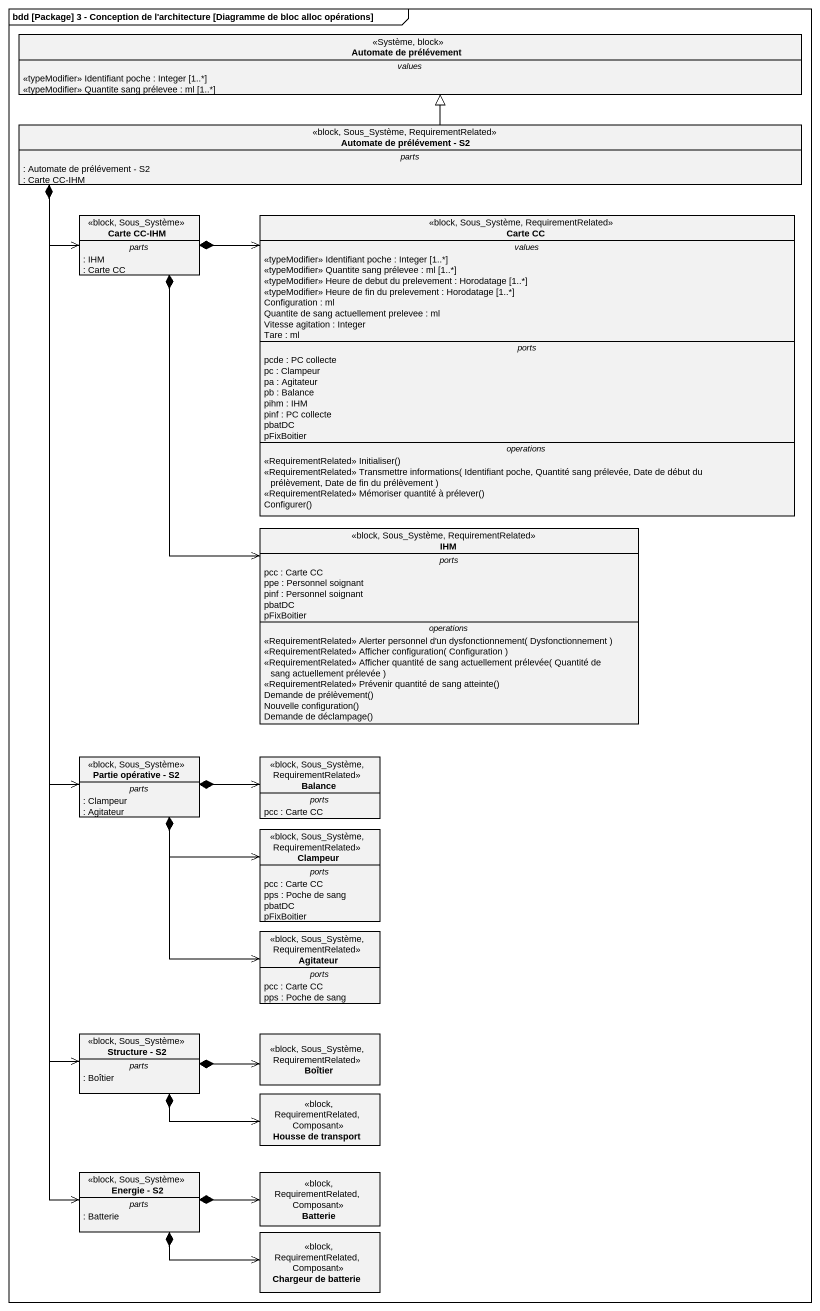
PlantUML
@startuml
mainframe bdd [Package] 3 - Conception de l'architecture [Diagramme de bloc alloc opérations]
hide circle
hide empty members
class "Automate de prélévement" as Automate_de_prélévement <<Système, block>> {
  -- values --
  <<typeModifier>> Identifiant poche : Integer [1..*]
  <<typeModifier>> Quantite sang prélevee : ml [1..*]
}
class "Automate de prélévement - S2" as Automate_de_prélévement_S2 <<block, Sous_Système, RequirementRelated>> {
  -- parts --
  : Automate de prélévement - S2
  : Carte CC-IHM
}
class "Carte CC-IHM" as Carte_CC_IHM <<block, Sous_Système>> {
  -- parts --
  : IHM
  : Carte CC
}
class "Carte CC" as Carte_CC <<block, Sous_Système, RequirementRelated>> {
  -- values --
  <<typeModifier>> Identifiant poche : Integer [1..*]
  <<typeModifier>> Quantite sang prélevee : ml [1..*]
  <<typeModifier>> Heure de debut du prelevement : Horodatage [1..*]
  <<typeModifier>> Heure de fin du prelevement : Horodatage [1..*]
  Configuration : ml
  Quantite de sang actuellement prelevee : ml
  Vitesse agitation : Integer
  Tare : ml
  -- ports --
  pcde : PC collecte
  pc : Clampeur
  pa : Agitateur
  pb : Balance
  pihm : IHM
  pinf : PC collecte
  pbatDC
  pFixBoitier
  -- operations --
  <<RequirementRelated>> Initialiser()
  <<RequirementRelated>> Transmettre informations( Identifiant poche, Quantité sang prélevée, Date de début du prélèvement, Date de fin du prélèvement )
  <<RequirementRelated>> Mémoriser quantité à prélever()
  Configurer()
}
class IHM <<block, Sous_Système, RequirementRelated>> {
  -- ports --
  pcc : Carte CC
  ppe : Personnel soignant
  pinf : Personnel soignant
  pbatDC
  pFixBoitier
  -- operations --
  <<RequirementRelated>> Alerter personnel d'un dysfonctionnement( Dysfonctionnement )
  <<RequirementRelated>> Afficher configuration( Configuration )
  <<RequirementRelated>> Afficher quantité de sang actuellement prélevée( Quantité de sang actuellement prélevée )
  <<RequirementRelated>> Prévenir quantité de sang atteinte()
  Demande de prélèvement()
  Nouvelle configuration()
  Demande de déclampage()
}
class "Partie opérative - S2" as Partie_opérative_S2 <<block, Sous_Système>> {
  -- parts --
  : Clampeur
  : Agitateur
}
class Balance <<block, Sous_Système, RequirementRelated>> {
  -- ports --
  pcc : Carte CC
}
class Clampeur <<block, Sous_Système, RequirementRelated>> {
  -- ports --
  pcc : Carte CC
  pps : Poche de sang
  pbatDC
  pFixBoitier
}
class Agitateur <<block, Sous_Système, RequirementRelated>> {
  -- ports --
  pcc : Carte CC
  pps : Poche de sang
}
class "Structure - S2" as Structure_S2 <<block, Sous_Système>> {
  -- parts --
  : Boîtier
}
class Boîtier <<block, Sous_Système, RequirementRelated>>
class "Housse de transport" as Housse_de_transport <<block, RequirementRelated, Composant>>
class "Energie - S2" as Energie_S2 <<block, Sous_Système>> {
  -- parts --
  : Batterie
}
class Batterie <<block, RequirementRelated, Composant>>
class "Chargeur de batterie" as Chargeur_de_batterie <<block, RequirementRelated, Composant>>
Automate_de_prélévement_S2 -up-|> Automate_de_prélévement
Automate_de_prélévement_S2 *-left-> Carte_CC_IHM
Automate_de_prélévement_S2 *--> Partie_opérative_S2
Automate_de_prélévement_S2 *--> Structure_S2
Automate_de_prélévement_S2 *--> Energie_S2
Carte_CC_IHM *-right-> Carte_CC
Carte_CC_IHM *--> IHM
Partie_opérative_S2 *-right-> Balance
Partie_opérative_S2 *-right-> Clampeur
Partie_opérative_S2 *--> Agitateur
Structure_S2 *-right-> Boîtier
Structure_S2 *-right-> Housse_de_transport
Energie_S2 *-right-> Batterie
Energie_S2 *-right-> Chargeur_de_batterie
@enduml
